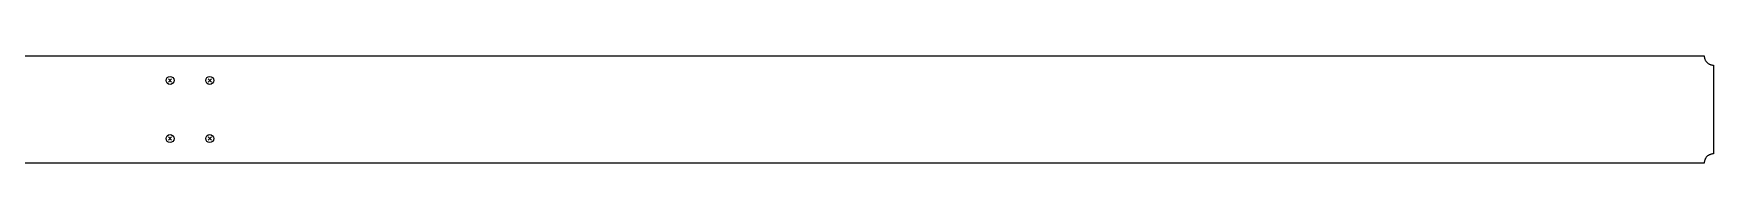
# Model space of a CAD drawing. Extents: x 0 to 11004, y -175 to 175.
# Drawn here: x 5502 to 11004, y -175 to 175 of the extents above; entities that cross this region are included whole.
import ezdxf

# ---------------------------------------------------------------- set-up
doc = ezdxf.new("R2010")
doc.units = 0
doc.header["$LTSCALE"] = 10
doc.layers.add('SCHRAUBEN', color=7, linetype='CONTINUOUS')
doc.layers.add('TEILE', color=7, linetype='CONTINUOUS')

msp = doc.modelspace()

# ---------------------------------------------------------------- linework, layer by layer
at = {"layer": 'SCHRAUBEN', "color": 6}
for p, q in [((5954.203125, 100.198868), (5943.802734, 89.798859)), ((5943.802734, 100.198868), (5954.203125, 89.798859)), ((6084.20459, 100.198868), (6073.804199, 89.798859)), ((6073.804199, 100.198868), (6084.20459, 89.798859)), ((5954.203125, -89.80114), (5943.802734, -100.201149)), ((5943.802734, -89.80114), (5954.203125, -100.201149)), ((6084.20459, -89.80114), (6073.804199, -100.201149)), ((6073.804199, -89.80114), (6084.20459, -100.201149))]:
    msp.add_line(p, q, dxfattribs=at)
at = {"layer": 'SCHRAUBEN', "color": 2}
for centre, radius in [((5949.00293, 94.998863), 12.999512), ((6079.004395, 94.998863), 13), ((5949.00293, -95.001144), 12.999512), ((6079.004395, -95.001144), 13)]:
    msp.add_circle(centre, radius, dxfattribs=at)
at = {"layer": 'TEILE', "color": 2}
for p, q in [((30, 174.999985), (10973.996094, 175)), ((10973.996094, 175), (10974.041016, 173.375854)), ((10974.041016, 173.375854), (10974.171875, 171.756454)), ((10974.171875, 171.756454), (10974.392578, 170.146606)), ((10974.392578, 170.146606), (10974.698242, 168.550964)), ((10974.698242, 168.550964), (10975.089844, 166.974258)), ((10975.089844, 166.974258), (10975.567383, 165.421082)), ((10975.567383, 165.421082), (10976.12793, 163.896011)), ((10976.12793, 163.896011), (10976.769531, 162.403488)), ((10976.769531, 162.403488), (10977.491211, 160.947937)), ((10977.491211, 160.947937), (10978.291016, 159.533585)), ((10978.291016, 159.533585), (10979.166016, 158.164612)), ((10979.166016, 158.164612), (10980.115234, 156.845001)), ((10980.115234, 156.845001), (10981.131836, 155.578659)), ((10981.131836, 155.578659), (10982.216797, 154.369263)), ((10982.216797, 154.369263), (10983.365234, 153.220398)), ((10983.365234, 153.220398), (10984.575195, 152.135406)), ((10984.575195, 152.135406), (10985.841797, 151.117462)), ((10985.841797, 151.117462), (10987.162109, 150.169586)), ((10987.162109, 150.169586), (10988.530273, 149.294525)), ((10988.530273, 149.294525), (10989.945313, 148.494858)), ((10989.945313, 148.494858), (10991.400391, 147.772949)), ((10991.400391, 147.772949), (10992.892578, 147.130875)), ((10992.892578, 147.130875), (10994.417969, 146.570557)), ((10994.417969, 146.570557), (10995.970703, 146.093613)), ((10995.970703, 146.093613), (10997.547852, 145.701447)), ((10997.547852, 145.701447), (10999.142578, 145.395218)), ((10999.142578, 145.395218), (11000.75293, 145.175827)), ((11000.75293, 145.175827), (11002.373047, 145.043915)), ((11002.373047, 145.043915), (11003.996094, 144.999847)), ((11003.996094, 144.999847), (11003.996094, 145)), ((11003.996094, 145), (11003.996094, -145)), ((10975.988281, -164.248947), (10975.464844, -165.729462)), ((10976.59082, -162.797882), (10975.988281, -164.248947)), ((10977.266602, -161.38028), (10976.59082, -162.797882)), ((10978.016602, -159.999985), (10977.266602, -161.38028)), ((10978.836914, -158.660828), (10978.016602, -159.999985)), ((10979.726563, -157.366425), (10978.836914, -158.660828)), ((10980.682617, -156.120377), (10979.726563, -157.366425)), ((10981.701172, -154.926071), (10980.682617, -156.120377)), ((10982.783203, -153.786789), (10981.701172, -154.926071)), ((10983.921875, -152.705658), (10982.783203, -153.786789)), ((10985.117188, -151.685623), (10983.921875, -152.705658)), ((10986.363281, -150.729492), (10985.117188, -151.685623)), ((10987.657227, -149.839874), (10986.363281, -150.729492)), ((10988.996094, -149.019226), (10987.657227, -149.839874)), ((10990.376953, -148.269806), (10988.996094, -149.019226)), ((10991.794922, -147.593628), (10990.376953, -148.269806)), ((10993.246094, -146.992584), (10991.794922, -147.593628)), ((10994.726563, -146.468292), (10993.246094, -146.992584)), ((10996.231445, -146.022217), (10994.726563, -146.468292)), ((10997.758789, -145.655563), (10996.231445, -146.022217)), ((10999.302734, -145.369339), (10997.758789, -145.655563)), ((11000.860352, -145.164337), (10999.302734, -145.369339)), ((11002.426758, -145.041107), (11000.860352, -145.164337)), ((11003.996094, -145), (11002.426758, -145.041107)), ((10973.996094, -175), (30, -175.000031)), ((10974.038086, -173.429886), (10973.996094, -174.999969)), ((10973.996094, -174.999969), (10973.996094, -175)), ((10974.161133, -171.864105), (10974.038086, -173.429886)), ((10974.366211, -170.306931), (10974.161133, -171.864105)), ((10974.652344, -168.762634), (10974.366211, -170.306931)), ((10975.018555, -167.235413), (10974.652344, -168.762634)), ((10975.464844, -165.729462), (10975.018555, -167.235413))]:
    msp.add_line(p, q, dxfattribs=at)

doc.saveas('drawing.dxf')
